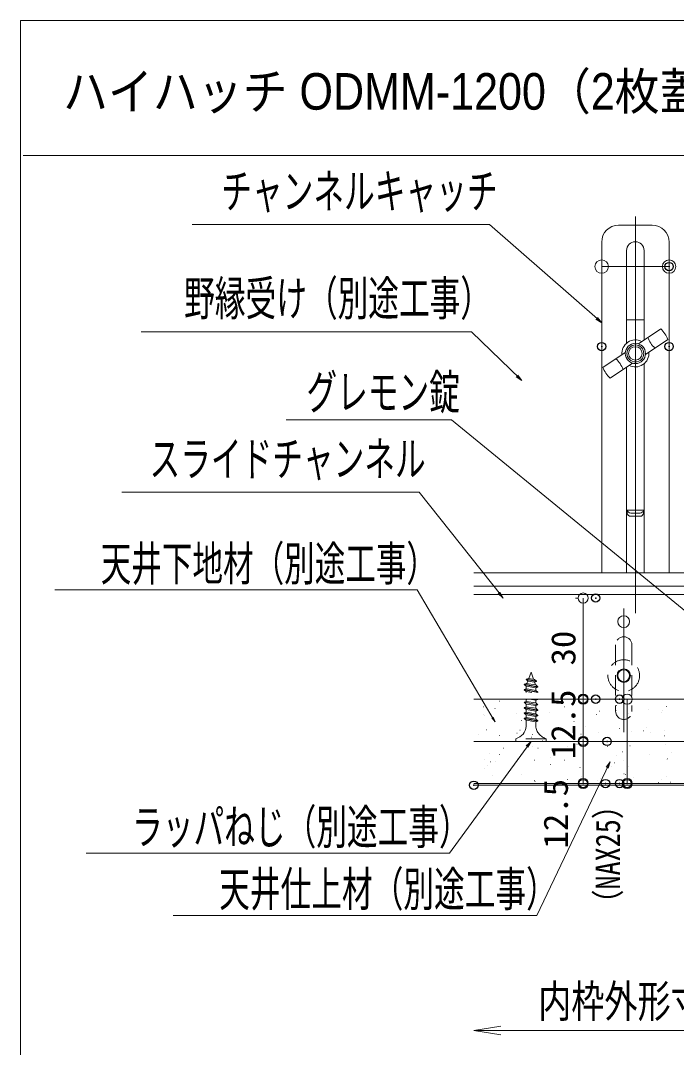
# Model space of a CAD drawing. Units: millimetres, scale not verified. Extents: x -1600 to 1600, y -1108 to 1108.
# Drawn here: x -1600 to -1211, y 499 to 1108 of the extents above; entities that cross this region are included whole.
import ezdxf
from ezdxf.enums import TextEntityAlignment as Align

# ---------------------------------------------------------------- set-up
doc = ezdxf.new("R2010")
doc.units = ezdxf.units.MM
doc.header["$LTSCALE"] = 10
doc.header["$PDMODE"] = 32
doc.header["$PDSIZE"] = 5
doc.linetypes.add('DASHED1', pattern=[1.8, 1.2, -0.6])
doc.layers.add('0-0_moji', color=2, linetype='Continuous')
doc.layers.add('0-D_DEFPOINTS', color=7, linetype='Continuous')
for name, color, linetype, lineweight in [('0-1_zumenwaku', 6, 'Continuous', 9), ('0-5_0', 3, 'Continuous', 9), ('0-6_ｺｰﾅｰﾋﾟｰｽ', 5, 'Continuous', 9), ('0-7_center', 5, 'Continuous', 9), ('0-C_SCREW', 2, 'Continuous', 9), ('0-E_形材', 5, 'Continuous', 9), ('1-2_sunpou', 1, 'Continuous', 9), ('1-3_ﾁｬﾝﾈﾙｷｬｯﾁ', 3, 'Continuous', 9), ('1-4_1C', 3, 'Continuous', 9)]:
    doc.layers.add(name, color=color, linetype=linetype, lineweight=lineweight)
doc.styles.add('ＭＳ ゴシック', font='')
doc.styles.add('ＭＳ Ｐゴシック', font='')
doc.styles.get('ＭＳ ゴシック').set_extended_font_data('MS Gothic')
doc.styles.get('ＭＳ Ｐゴシック').set_extended_font_data('MS PGothic')

# ---------------------------------------------------------------- blocks, each defined once
blk = doc.blocks.new('_OPEN')
at = {"layer": '0-5_0', "color": 1}
blk.add_line((0, 0), (-10, 0), dxfattribs=at)
blk.add_lwpolyline([(-10, 1.667), (0, 0), (-10, -1.667)], dxfattribs=at)
blk = doc.blocks.new('_ORIGIN')
at = {"layer": '0-5_0', "color": 1}
blk.add_line((0, 0), (-10, 0), dxfattribs=at)
blk.add_circle((0, 0), 5, dxfattribs=at)

msp = doc.modelspace()

# ---------------------------------------------------------------- linework, layer by layer
at = {"layer": '0-1_zumenwaku'}
msp.add_line((-1598.16, 1027.73), (1032.24, 1027.73), dxfattribs=at)
msp.add_lwpolyline([(-1599.76, -1108.27), (1600.24, -1108.27), (1600.24, 1107.73), (-1599.76, 1107.73)], close=True, dxfattribs=at)
at = {"layer": '0-5_0', "color": 2}
for p, q in [((-1330.88, 780.38), (-774, 780.38)), ((-774, 772.38), (-1330.88, 772.38)), ((-1330.88, 680.38), (-1168.58, 680.38)), ((-1118.28, 655.38), (-1330.88, 655.38)), ((-1330.88, 654.38), (-774, 654.38)), ((-1276.09, 654.38), (-1306.09, 654.38))]:
    msp.add_line(p, q, dxfattribs=at)
at = {"layer": '0-5_0'}
for p, q in [((-1085.98, 767.38), (-1330.88, 767.38)), ((-1325.29, 700.84), (-1325.19, 700.84)), ((-1315.63, 704.17), (-1315.53, 704.17)), ((-1299.52, 704.92), (-1299.42, 704.92)), ((-1277.31, 700.87), (-1277.21, 700.87)), ((-1246.47, 701.59), (-1246.37, 701.59)), ((-1216.54, 701.07), (-1216.44, 701.07)), ((-1213.81, 705.35), (-1213.71, 705.35)), ((-1324.99, 696.15), (-1324.89, 696.15)), ((-1324.6, 695.55), (-1324.5, 695.55)), ((-1318.36, 699.89), (-1318.26, 699.89)), ((-1305.41, 696.79), (-1305.31, 696.79)), ((-1298.44, 696.66), (-1298.34, 696.66)), ((-1294.34, 697.2), (-1294.24, 697.2)), ((-1285.84, 697.43), (-1285.74, 697.43)), ((-1266.26, 698.07), (-1266.16, 698.07)), ((-1258.25, 696.33), (-1258.15, 696.33)), ((-1256.53, 698.2), (-1256.43, 698.2)), ((-1246.68, 698.71), (-1246.58, 698.71)), ((-1245.78, 696.3), (-1245.68, 696.3)), ((-1239.25, 697.15), (-1239.15, 697.15)), ((-1227.11, 699.35), (-1227.01, 699.35)), ((-1219.62, 697.41), (-1219.52, 697.41)), ((-1219.26, 698.59), (-1219.16, 698.59)), ((-1302.75, 692.67), (-1302.65, 692.67)), ((-1271.55, 692.23), (-1271.45, 692.23)), ((-1264.69, 688.94), (-1264.59, 688.94)), ((-1244.69, 688.04), (-1244.59, 688.04)), ((-1241.98, 692.86), (-1241.88, 692.86)), ((-1228.53, 688.48), (-1228.43, 688.48)), ((-1328.19, 684.46), (-1328.09, 684.46)), ((-1323.51, 687.29), (-1323.41, 687.29)), ((-1315.59, 683.9), (-1315.49, 683.9)), ((-1305.33, 685.22), (-1305.23, 685.22)), ((-1303.61, 687.09), (-1303.51, 687.09)), ((-1296.62, 682.86), (-1296.52, 682.86)), ((-1296.01, 684.54), (-1295.91, 684.54)), ((-1276.43, 685.18), (-1276.33, 685.18)), ((-1270.85, 686.94), (-1270.75, 686.94)), ((-1267.42, 684.66), (-1267.32, 684.66)), ((-1266.35, 687.49), (-1266.25, 687.49)), ((-1256.86, 685.82), (-1256.76, 685.82)), ((-1237.28, 686.46), (-1237.18, 686.46)), ((-1230.25, 686.61), (-1230.15, 686.61)), ((-1226.36, 685.65), (-1226.26, 685.65)), ((-1217.8, 683.61), (-1217.7, 683.61)), ((-1217.71, 687.1), (-1217.61, 687.1)), ((-1313.43, 676.38), (-1313.33, 676.38)), ((-1295.92, 677.57), (-1295.82, 677.57)), ((-1292.86, 676.45), (-1292.76, 676.45)), ((-1290.13, 680.74), (-1290.03, 680.74)), ((-1275.61, 677.37), (-1275.51, 677.37)), ((-1269.76, 678.68), (-1269.66, 678.68)), ((-1251.81, 677.44), (-1251.71, 677.44)), ((-1238.35, 677.77), (-1238.25, 677.77)), ((-1217.1, 678.32), (-1217, 678.32)), ((-1321.69, 673.49), (-1321.59, 673.49)), ((-1315.58, 672.53), (-1315.48, 672.53)), ((-1305.07, 670.2), (-1304.97, 670.2)), ((-1285.5, 670.84), (-1285.4, 670.84)), ((-1277.33, 675.5), (-1277.23, 675.5)), ((-1265.92, 671.48), (-1265.82, 671.48)), ((-1246.34, 672.12), (-1246.24, 672.12)), ((-1242.87, 674.24), (-1242.77, 674.24)), ((-1226.77, 672.76), (-1226.67, 672.76)), ((-1216.02, 670.06), (-1215.92, 670.06)), ((-1213.75, 673.71), (-1213.65, 673.71)), ((-1324.65, 669.56), (-1324.55, 669.56)), ((-1324.41, 664.39), (-1324.31, 664.39)), ((-1322.69, 666.27), (-1322.59, 666.27)), ((-1320.99, 668.2), (-1320.89, 668.2)), ((-1318.3, 668.25), (-1318.2, 668.25)), ((-1294.83, 669.31), (-1294.73, 669.31)), ((-1285.43, 666.66), (-1285.33, 666.66)), ((-1277.25, 669.23), (-1277.15, 669.23)), ((-1267.95, 664.88), (-1267.85, 664.88)), ((-1249.33, 665.78), (-1249.23, 665.78)), ((-1247.61, 667.66), (-1247.51, 667.66)), ((-1242.18, 668.96), (-1242.08, 668.96)), ((-1239.19, 665.51), (-1239.09, 665.51)), ((-1216.48, 669.43), (-1216.38, 669.43)), ((-1319.91, 659.94), (-1319.81, 659.94)), ((-1302.69, 661.03), (-1302.59, 661.03)), ((-1275.45, 657.74), (-1275.35, 657.74)), ((-1267.25, 659.59), (-1267.15, 659.59)), ((-1255.87, 658.38), (-1255.77, 658.38)), ((-1241.92, 661.22), (-1241.82, 661.22)), ((-1241.09, 660.7), (-1240.99, 660.7)), ((-1236.29, 659.02), (-1236.19, 659.02)), ((-1219.61, 657.94), (-1219.51, 657.94)), ((-1216.72, 659.66), (-1216.62, 659.66)), ((-1314.6, 656.46), (-1314.5, 656.46)), ((-1295.02, 657.1), (-1294.92, 657.1)), ((-1294.69, 656.55), (-1294.59, 656.55)), ((-1293.02, 655.51), (-1292.92, 655.51)), ((-1264.63, 657.3), (-1264.53, 657.3)), ((-1257.43, 656.94), (-1257.33, 656.94)), ((-1221.33, 656.07), (-1221.23, 656.07)), ((-1214.2, 656.26), (-1214.1, 656.26))]:
    msp.add_line(p, q, dxfattribs=at)
at = {"layer": '0-5_0', "color": 7}
msp.add_line((-1330.88, 680.38), (-1316.09, 680.38), dxfattribs=at)
at = {"layer": '0-5_0', "color": 2}
msp.add_lwpolyline([(-1169.58, 705.38), (-1330.88, 705.38), (-1169.58, 705.38)], dxfattribs=at)
at = {"layer": '0-6_ｺｰﾅｰﾋﾟｰｽ', "color": 3, "linetype": 'DASHED1'}
for p, q in [((-1246.78, 737.58), (-1246.78, 698.18)), ((-1237.18, 737.58), (-1237.18, 698.18))]:
    msp.add_line(p, q, dxfattribs=at)
at = {"layer": '0-6_ｺｰﾅｰﾋﾟｰｽ', "color": 3}
for centre, radius in [((-1241.98, 751.38), 3.5), ((-1241.98, 719.38), 4), ((-1241.98, 719.38), 3.5), ((-1241.98, 719.38), 3.5)]:
    msp.add_circle(centre, radius, dxfattribs=at)
at = {"layer": '0-6_ｺｰﾅｰﾋﾟｰｽ', "color": 3, "linetype": 'DASHED1'}
msp.add_circle((-1241.98, 719.38), 9.4, dxfattribs=at)
for centre, start, end in [((-1241.98, 737.58), 0, 180), ((-1241.98, 698.18), 180, 0)]:
    msp.add_arc(centre, 4.8, start, end, dxfattribs=at)
at = {"layer": '0-7_center'}
for p, q in [((-1235.08, 756.41), (-1235.08, 991.49)), ((-1241.98, 759.1), (-1241.98, 685.88))]:
    msp.add_line(p, q, dxfattribs=at)
at = {"layer": '0-C_SCREW', "color": 3}
for p, q in [((-1296.98, 721.38), (-1298.32, 717.69)), ((-1296.98, 721.38), (-1295.46, 717.23)), ((-1300.98, 714.18), (-1300.94, 714.33)), ((-1292.98, 712.58), (-1300.98, 714.18)), ((-1299.78, 713.12), (-1300.98, 714.18)), ((-1299.78, 714.73), (-1300.94, 714.33)), ((-1292.94, 712.73), (-1300.94, 714.33)), ((-1299.79, 717.14), (-1299.71, 717.29)), ((-1298.64, 716.13), (-1299.79, 717.14)), ((-1293.81, 715.94), (-1299.79, 717.14)), ((-1294.18, 713.82), (-1299.78, 714.73)), ((-1299.78, 713.12), (-1299.78, 711.53)), ((-1299.78, 713.12), (-1294.18, 712.17)), ((-1298.45, 717.71), (-1299.71, 717.29)), ((-1293.78, 716.1), (-1299.71, 717.29)), ((-1298.83, 716.29), (-1299.42, 714.67)), ((-1298.64, 716.13), (-1295.06, 715.52)), ((-1294.97, 717.14), (-1298.45, 717.71)), ((-1293.81, 715.94), (-1295.06, 715.52)), ((-1293.78, 716.1), (-1294.97, 717.14)), ((-1294.87, 715.59), (-1294.23, 713.82)), ((-1292.94, 712.73), (-1294.18, 713.82)), ((-1292.98, 712.58), (-1294.18, 712.17)), ((-1293.81, 715.94), (-1293.78, 716.1)), ((-1292.98, 712.58), (-1292.94, 712.73)), ((-1300.98, 710.98), (-1300.94, 711.13)), ((-1299.78, 709.92), (-1300.98, 710.98)), ((-1292.98, 709.38), (-1300.98, 710.98)), ((-1300.46, 711.3), (-1300.94, 711.13)), ((-1292.94, 709.53), (-1300.94, 711.13)), ((-1300.46, 711.3), (-1299.78, 711.53)), ((-1298.35, 711.3), (-1299.78, 711.53)), ((-1299.78, 709.92), (-1299.78, 709.38)), ((-1299.78, 709.92), (-1296.56, 709.38)), ((-1298.35, 711.3), (-1294.18, 710.62)), ((-1294.18, 712.17), (-1294.18, 711.3)), ((-1294.18, 711.3), (-1294.18, 710.62)), ((-1292.94, 709.53), (-1294.18, 710.62)), ((-1292.98, 709.38), (-1292.94, 709.53))]:
    msp.add_line(p, q, dxfattribs=at)
at = {"layer": '0-C_SCREW', "linetype": 'DASHED1'}
for p, q in [((-1300.98, 703.56), (-1300.94, 703.72)), ((-1299.78, 702.51), (-1300.98, 703.56)), ((-1292.98, 701.96), (-1300.98, 703.56)), ((-1300.98, 700.35), (-1300.94, 700.51)), ((-1299.78, 699.3), (-1300.98, 700.35)), ((-1292.98, 698.75), (-1300.98, 700.35)), ((-1299.78, 704.12), (-1300.94, 703.72)), ((-1292.94, 702.12), (-1300.94, 703.72)), ((-1299.78, 700.9), (-1300.94, 700.51)), ((-1292.94, 698.91), (-1300.94, 700.51)), ((-1299.78, 705.38), (-1299.78, 704.12)), ((-1294.18, 703.2), (-1299.78, 704.12)), ((-1299.78, 702.51), (-1294.18, 701.56)), ((-1299.78, 702.51), (-1299.78, 700.95)), ((-1294.18, 699.99), (-1299.78, 700.9)), ((-1297.82, 705.38), (-1294.18, 704.76)), ((-1292.98, 705.16), (-1294.18, 704.76)), ((-1294.18, 704.76), (-1294.18, 703.2)), ((-1292.94, 702.12), (-1294.18, 703.2)), ((-1292.98, 701.96), (-1294.18, 701.56)), ((-1294.18, 701.56), (-1294.18, 700)), ((-1292.98, 705.16), (-1294.04, 705.38)), ((-1292.98, 705.16), (-1292.94, 705.32)), ((-1292.98, 701.96), (-1292.94, 702.12)), ((-1300.98, 697.14), (-1300.94, 697.3)), ((-1299.78, 696.08), (-1300.98, 697.14)), ((-1292.98, 695.54), (-1300.98, 697.14)), ((-1300.98, 693.93), (-1300.94, 694.08)), ((-1299.78, 697.69), (-1300.94, 697.3)), ((-1292.94, 695.7), (-1300.94, 697.3)), ((-1299.78, 694.48), (-1300.94, 694.08)), ((-1292.94, 692.48), (-1300.94, 694.08)), ((-1299.78, 699.3), (-1294.18, 698.35)), ((-1299.78, 699.3), (-1299.78, 697.74)), ((-1294.18, 696.78), (-1299.78, 697.69)), ((-1299.78, 696.12), (-1299.78, 694.48)), ((-1299.78, 696.08), (-1294.18, 695.13)), ((-1294.18, 693.57), (-1299.78, 694.48)), ((-1292.94, 698.91), (-1294.18, 699.99)), ((-1292.98, 698.75), (-1294.18, 698.35)), ((-1294.18, 698.35), (-1294.18, 696.79)), ((-1292.94, 695.7), (-1294.18, 696.78)), ((-1292.98, 695.54), (-1294.18, 695.13)), ((-1294.18, 695.17), (-1294.18, 693.57)), ((-1292.98, 698.75), (-1292.94, 698.91)), ((-1292.98, 695.54), (-1292.94, 695.7)), ((-1299.78, 692.87), (-1300.98, 693.93)), ((-1292.98, 692.33), (-1300.98, 693.93)), ((-1299.78, 692.87), (-1299.78, 689.38)), ((-1299.78, 692.87), (-1294.18, 691.92)), ((-1292.94, 692.48), (-1294.18, 693.57)), ((-1292.98, 692.33), (-1294.18, 691.92)), ((-1294.18, 691.92), (-1294.18, 689.38)), ((-1292.98, 692.33), (-1292.94, 692.48)), ((-1287.98, 681.98), (-1305.98, 681.98)), ((-1287.98, 681.98), (-1287.98, 680.38)), ((-1287.98, 680.38), (-1305.98, 680.38))]:
    msp.add_line(p, q, dxfattribs=at)
at = {"layer": '0-C_SCREW'}
msp.add_line((-1305.98, 681.98), (-1305.98, 680.38), dxfattribs=at)
msp.add_arc((-1308.19, 690.13), 8.45, 285.20145, 354.88345, dxfattribs=at)
at = {"layer": '0-C_SCREW', "linetype": 'DASHED1'}
msp.add_arc((-1285.76, 690.13), 8.45, 185.11655, 254.79855, dxfattribs=at)
at = {"layer": '0-D_DEFPOINTS'}
for p in [(-1215.08, 961.87), (-1255.08, 914.41), (-1215.08, 914.41), (-1258.63, 765.38), (-1266.06, 705.38), (-1258.63, 705.38), (-1244.43, 705.38), (-1266.06, 680.38), (-1251.9, 680.38), (-1266.06, 655.38), (-1252.83, 655.38), (-1244.43, 655.38), (-1240, 655.38), (-1330.88, 654.38)]:
    msp.add_point(p, dxfattribs=at)
at = {"layer": '0-E_形材'}
for p, q in [((-1220.03, 925.02), (-1233.33, 916.12)), ((-1215.8, 918.71), (-1229.1, 909.8)), ((-1241.05, 910.95), (-1254.35, 902.05)), ((-1236.82, 904.64), (-1250.12, 895.73))]:
    msp.add_line(p, q, dxfattribs=at)
for radius in [6, 5, 4]:
    msp.add_circle((-1235.08, 910.38), radius, dxfattribs=at)
for centre, radius, start, end in [((-1213.28, 924.96), 15.32, 199.43269, 228.15833), ((-1235.08, 910.38), 21, 23.37027, 44.22075), ((-1235.08, 910.38), 8, 62.15486, 185.43616), ((-1256.87, 895.79), 15.32, 19.43269, 48.15833), ((-1235.08, 910.38), 8, 242.15486, 5.43616), ((-1235.08, 910.38), 21, 203.37027, 224.22075)]:
    msp.add_arc(centre, radius, start, end, dxfattribs=at)
at = {"layer": '1-2_sunpou'}
for p, q in [((-1255.08, 930.41), (-1255.08, 965.87)), ((-1215.08, 930.41), (-1215.08, 965.87)), ((-1247.08, 961.87), (-1223.08, 961.87)), ((-1270.63, 765.38), (-1269.06, 765.38)), ((-1266.06, 759.38), (-1266.06, 711.38)), ((-1270.63, 705.38), (-1269.06, 705.38)), ((-1270.63, 705.38), (-1269.06, 705.38)), ((-1232.43, 705.38), (-1237, 705.38)), ((-1266.06, 699.38), (-1266.06, 686.38)), ((-1240, 699.38), (-1240, 661.38)), ((-1263.9, 680.38), (-1269.06, 680.38)), ((-1263.9, 680.38), (-1269.06, 680.38)), ((-1266.06, 674.38), (-1266.06, 661.38)), ((-1264.83, 655.38), (-1269.06, 655.38)), ((-1232.43, 655.38), (-1237, 655.38)), ((-1314.88, 508.98), (-1049.78, 508.98))]:
    msp.add_line(p, q, dxfattribs=at)
at = {"layer": '1-2_sunpou', "color": 7}
for points in [[(-1498.04, 986.76), (-1321.67, 986.76), (-1256.06, 929.44)], [(-1528.26, 923.24), (-1332.29, 923.24), (-1303.41, 895.26)], [(-1442.19, 871.03), (-1344.19, 871.03), (-1176.98, 734.2)], [(-1539.65, 828.03), (-1363.28, 828.03), (-1314.27, 766.38)], [(-1579.35, 770.25), (-1364.57, 770.25), (-1318.82, 692.82)], [(-1560.82, 614.05), (-1345.27, 614.05), (-1297.75, 679.34)], [(-1509.14, 577.21), (-1293.59, 577.21), (-1250.68, 667.1)]]:
    msp.add_lwpolyline(points, dxfattribs=at)
at = {"layer": '1-3_ﾁｬﾝﾈﾙｷｬｯﾁ'}
for p, q in [((-1245.08, 986.38), (-1225.08, 986.38)), ((-1255.08, 780.38), (-1255.08, 976.38)), ((-1215.08, 780.38), (-1215.08, 976.38)), ((-1240.28, 916.46), (-1240.28, 971.38)), ((-1229.88, 918.43), (-1229.88, 971.38)), ((-1240.28, 930.38), (-1229.88, 930.38)), ((-1240.28, 780.38), (-1240.28, 902.32)), ((-1229.88, 780.38), (-1229.88, 904.3))]:
    msp.add_line(p, q, dxfattribs=at)
for centre, radius, start, end in [((-1245.08, 976.38), 10, 90, 180), ((-1225.08, 976.38), 10, 0, 90), ((-1235.08, 971.38), 5.2, 0, 180)]:
    msp.add_arc(centre, radius, start, end, dxfattribs=at)
at = {"layer": '1-4_1C'}
for p, q in [((-1240.28, 817.38), (-1229.88, 817.38)), ((-1239.88, 815.82), (-1239.88, 817.38)), ((-1230.28, 815.82), (-1230.28, 817.38)), ((-1237.88, 815.76), (-1232.28, 815.76)), ((-1237.88, 813.82), (-1232.28, 813.82))]:
    msp.add_line(p, q, dxfattribs=at)
for centre, start, end in [((-1237.88, 815.82), 180, 270), ((-1237.88, 817.76), 190.92178, 270), ((-1232.28, 817.76), 270, 349.07822), ((-1232.28, 815.82), 270, 0)]:
    msp.add_arc(centre, 2, start, end, dxfattribs=at)

# ---------------------------------------------------------------- block references
at = {"layer": '1-2_sunpou'}
for name, p, xscale, yscale, rotation in [('_ORIGIN', (-1255.08, 961.87), 0.8, 0.8, 180), ('_OPEN', (-1255.08, 928.6), 0.39, 0.39, 319.41845), ('_OPEN', (-1302.45, 894.38), 0.39, 0.39, 317.17426), ('_OPEN', (-1313.45, 765.38), 0.39, 0.39, 309.21727), ('_ORIGIN', (-1266.06, 765.38), 0.6, 0.6, 90), ('_ORIGIN', (-1266.06, 705.38), 0.6, 0.6, 270), ('_ORIGIN', (-1266.06, 705.38), 0.6, 0.6, 90), ('_ORIGIN', (-1240, 705.38), 0.6, 0.6, 90), ('_OPEN', (-1318.31, 691.97), 0.3, 0.3, 301.12292), ('_ORIGIN', (-1266.06, 680.38), 0.6, 0.6, 270), ('_ORIGIN', (-1266.06, 680.38), 0.6, 0.6, 90), ('_OPEN', (-1296.98, 680.38), 0.39, 0.39, 53.21593), ('_OPEN', (-1250.11, 668.26), 0.39, 0.39, 63.81227), ('_ORIGIN', (-1266.06, 655.38), 0.6, 0.6, 270), ('_ORIGIN', (-1240, 655.38), 0.6, 0.6, 270), ('_OPEN', (-1330.88, 508.98), 1.6, 1.6, 180)]:
    msp.add_blockref(name, p, dxfattribs=dict(at, xscale=xscale, yscale=yscale, rotation=rotation))
at = {"layer": '1-2_sunpou', "xscale": 0.8, "yscale": 0.8}
msp.add_blockref('_ORIGIN', (-1215.08, 961.87), dxfattribs=at)

# ---------------------------------------------------------------- texts
at = {"layer": '0-0_moji', "style": 'ＭＳ Ｐゴシック', "width": 0.9}
msp.add_text('ハイハッチ ODMM-1200（2枚蓋）タイプ\u3000見上げ図・各断面詳細図（鍵付仕様）', height=21.69, dxfattribs=at).set_placement((-1574.54, 1048.37), align=Align.BOTTOM_LEFT)
at = {"layer": '1-2_sunpou', "color": 2, "style": 'ＭＳ ゴシック'}
for s, height, width, p in [('チャンネルキャッチ', 20.53, 0.65, (-1480.66, 990.18)), ('野縁受け（別途工事）', 20.53, 0.65, (-1502.7, 926.67)), ('グレモン錠', 20.53, 0.65, (-1430.17, 871.1)), ('スライドチャンネル', 20.53, 0.65, (-1523.27, 831.46)), ('天井下地材（別途工事）', 20.45, 0.65, (-1552.18, 769.47)), ('ラッパねじ（別途工事）', 20.53, 0.65, (-1533.59, 613.27)), ('天井仕上材（別途工事）', 20.53, 0.65, (-1481.91, 576.44)), ('内枠外形寸法\u3000594.5', 19.21, 0.75, (-1292.76, 510.98))]:
    msp.add_text(s, height=height, dxfattribs=dict(at, width=width)).set_placement(p, align=Align.BOTTOM_LEFT)
for s, height, width, p in [('30', 14.44, 1.05, (-1266.29, 725.38)), ('12.5', 14.44, 1.05, (-1266.35, 669.88)), ('12.5', 14.44, 1.05, (-1270.79, 616.86)), ('（NAX25）', 14.43, 0.85, (-1239.87, 575.82))]:
    msp.add_text(s, height=height, rotation=90, dxfattribs=dict(at, width=width)).set_placement(p, align=Align.BOTTOM_LEFT)

doc.saveas('drawing.dxf')
